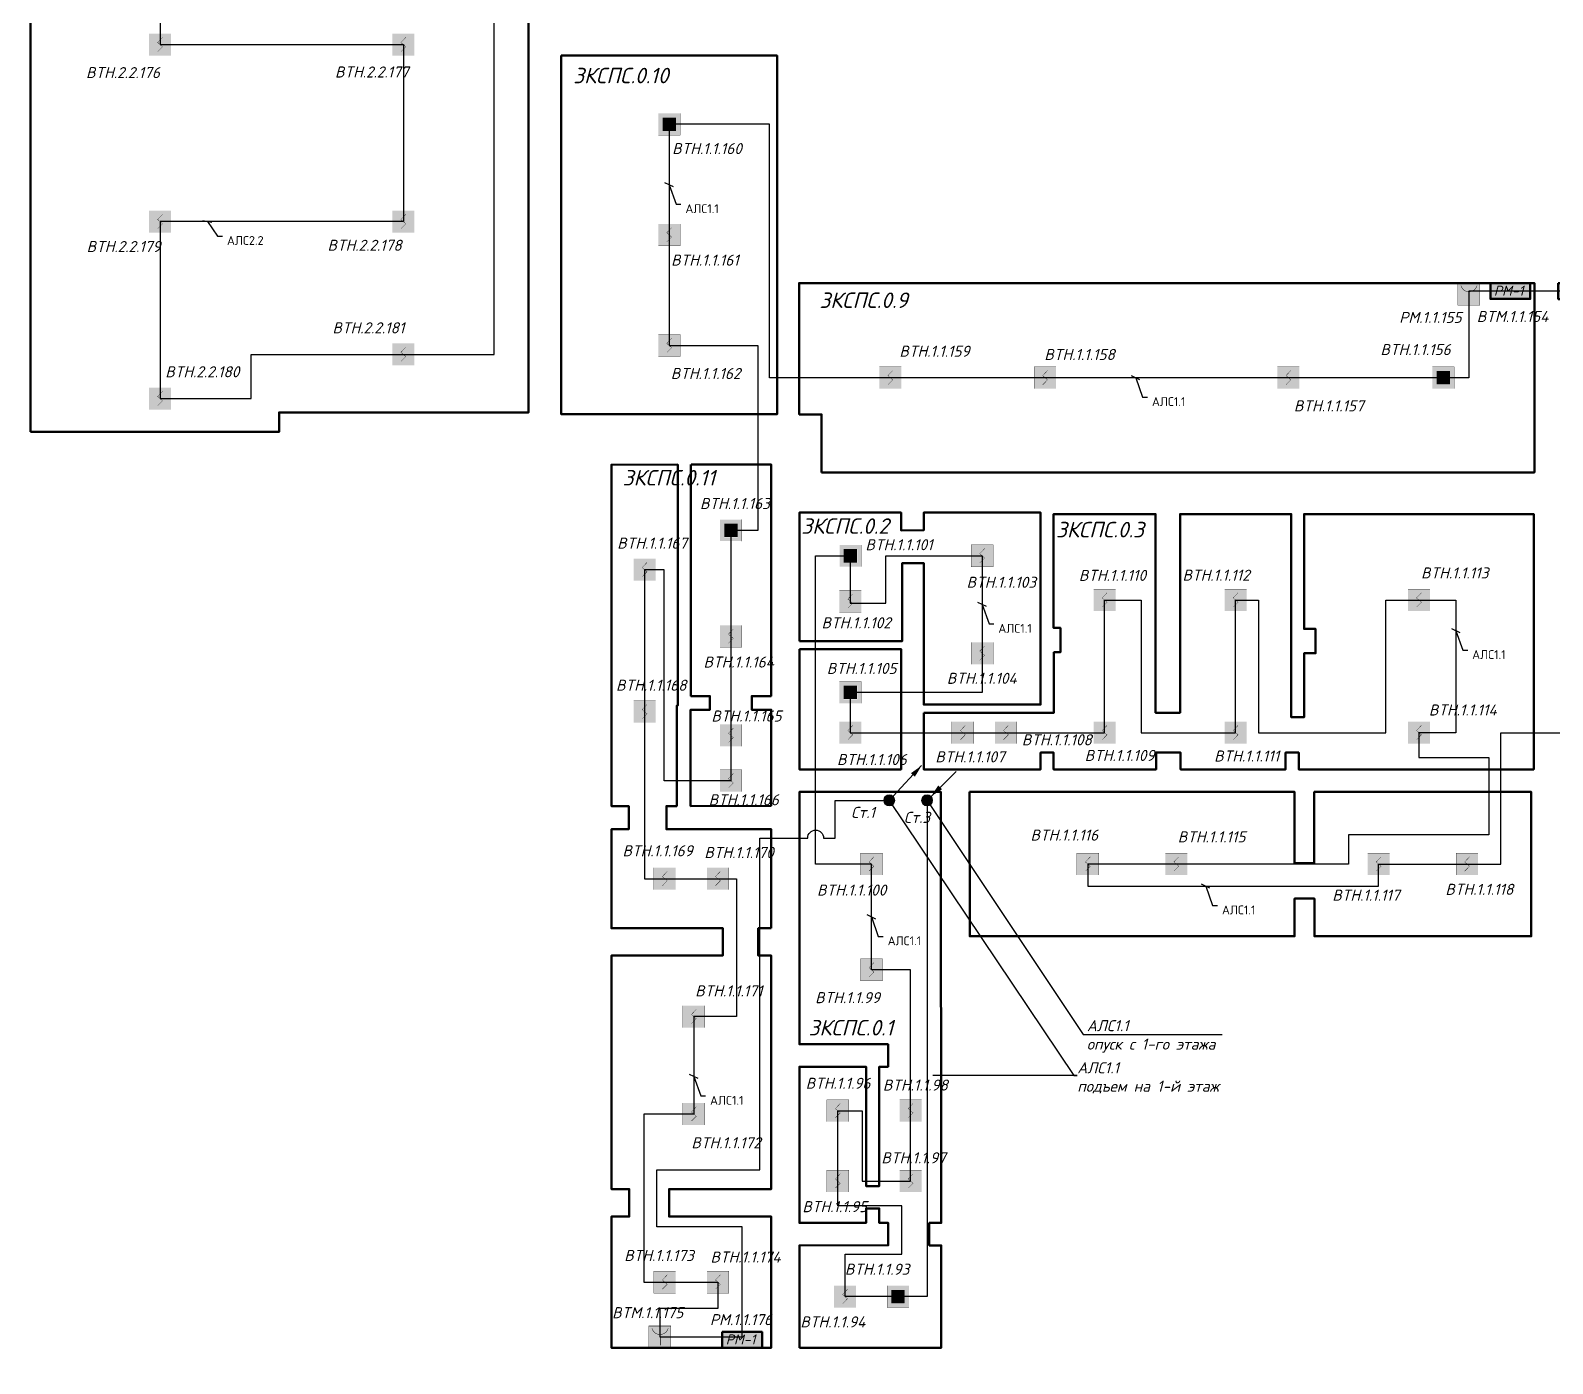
# Model space of a CAD drawing. Header units: millimetres. Extents: x -352922 to 707789, y -273589 to 355472.
# Drawn here: x -346852 to -312442, y 61737 to 91864 of the extents above; entities that cross this region are included whole.
import ezdxf
from ezdxf import colors
from ezdxf.entities.mleader import LeaderData, LeaderLine
from ezdxf.enums import TextEntityAlignment as Align
from ezdxf.math import Vec2, Vec3

# ---------------------------------------------------------------- set-up
doc = ezdxf.new("R2010")
doc.units = ezdxf.units.MM
doc.header["$LTSCALE"] = 0.5
doc.layers.get('0').update_dxf_attribs({"lineweight": 18})
for name, color, linetype, lineweight in [('! ЗКПС НОМЕР 1', 4, 'Continuous', 50), ('13_text', 250, 'Continuous', 15), ('13_АПС_кабели', 1, 'Continuous', 30), ('13_АПС_оборудование', 1, 'Continuous', 30), ('13_АПС_текст', 1, 'Continuous', 30), ('13_СС_СОТС_выноски', 7, 'Continuous', 25), ('BSN__основная - 06', 1, 'Continuous', 60), ('АР_Штриховка_Стималит', 5, 'Continuous', 0)]:
    doc.layers.add(name, color=color, linetype=linetype, lineweight=lineweight)
doc.layers.add('! ЗКПС НОМЕР 2', color=7, linetype='Continuous', lineweight=0, true_color=0xf3aae6, transparency=0.5)
doc.styles.add('BDG_T_R', font='GOST Common.ttf')
doc.styles.add('ISOCPEUR', font='isocpeui.ttf', dxfattribs={"height": 250})
doc.linetypes.add('Рабочее в трубе  _о_о_', pattern='A,5,2,[133,ltypeshp.shx,S=0.4,R=0,X=0,Y=0.75],3', length=10)

# ---------------------------------------------------------------- blocks, each defined once
blk = doc.blocks.new('101')
at = {"layer": '! ЗКПС НОМЕР 2', "true_color": 0xffffff, "transparency": 33554687}
h = blk.add_hatch(color=7, dxfattribs=at)
h.dxf.hatch_style = 1
h.paths.add_polyline_path([(-12942.01374964428, -22141.86793259812), (-12946.97321020857, -22141.86793259812), (-12946.97321020857, -22146.82758369923), (-12942.01374964428, -22146.82758369923)])
at = {"layer": 'BSN__основная - 06', "color": 1, "lineweight": 30, "ltscale": 100, "const_width": 0.03000000000000001, "elevation": 0.00250876631890656}
blk.add_lwpolyline([(-12946.97321020857, -22141.86793259812), (-12942.01374964428, -22141.86793259812), (-12942.01374964428, -22146.82758369923), (-12946.97321020857, -22146.82758369923)], close=True, dxfattribs=at)
at = {"layer": 'BSN__основная - 06', "color": 1, "lineweight": 30, "ltscale": 100, "const_width": 0.07, "elevation": 0.00250876631890656}
blk.add_lwpolyline([(-12943.94250254858, -22142.70405016032), (-12945.04445730428, -22143.86900960548), (-12943.94250254858, -22144.82650669186), (-12945.0284958628, -22145.92763233268)], dxfattribs=at)
blk = doc.blocks.new('ИПР1')
at = {"layer": 'АР_Штриховка_Стималит', "ltscale": 0.01, "true_color": 0xffffff}
h = blk.add_hatch(color=7, dxfattribs=at)
h.dxf.hatch_style = 1
h.paths.add_polyline_path([(-11645.54715931663, -30228.88040330663), (-11645.54715931663, -30233.84005440772), (-11640.58769875232, -30233.84005440772), (-11640.58769875232, -30228.88040330663)])
at = {"layer": 'BSN__основная - 06', "ltscale": 100, "const_width": 0.1}
blk.add_lwpolyline([(-11645.54715931663, -30228.88040330663), (-11640.58769875232, -30228.88040330663), (-11640.58769875232, -30233.84005440772), (-11645.54715931663, -30233.84005440772)], close=True, dxfattribs=at)
for points in [[(-11644.8620281129, -30229.41071400337), (-11644.814082984, -30229.56068031187), (-11644.78990816942, -30229.62230205839), (-11644.766935892, -30229.67670526716), (-11644.74706343253, -30229.71969718102), (-11644.7257567966, -30229.76248434692), (-11644.6896298333, -30229.82996761479), (-11644.6471706196, -30229.90487238247), (-11644.60051789685, -30229.97663429991), (-11644.55491353685, -30230.04053907929), (-11644.50511566782, -30230.10339623358), (-11644.42899447982, -30230.19126542925), (-11644.3839143012, -30230.23945590761), (-11644.32048754228, -30230.30021783669), (-11644.20778709569, -30230.39659879345), (-11644.1080122526, -30230.47028881416), (-11644.00736815177, -30230.53471740603), (-11643.91406270632, -30230.58814598474), (-11643.81341860548, -30230.63686027558), (-11643.70596003067, -30230.68295550393), (-11643.58721824855, -30230.72255103226), (-11643.45721964253, -30230.75764627219), (-11643.35133366991, -30230.77859864873), (-11643.22867366113, -30230.79588436242), (-11642.9833124413, -30230.80789363052), (-11642.74935937222, -30230.78639623499), (-11642.54967660675, -30230.74794412055), (-11642.29446304363, -30230.66178555635), (-11642.03924948053, -30230.53771724278), (-11641.80472893571, -30230.36195380054), (-11641.60124783119, -30230.17240497918), (-11641.45508706322, -30229.96733561711), (-11641.32910129221, -30229.76698691718), (-11641.23427333814, -30229.53550295922), (-11641.19354456221, -30229.41166690004)], [(-11642.97320039, -30230.81666008814), (-11642.97320039, -30233.28851311619)]]:
    blk.add_lwpolyline(points, dxfattribs=at)
blk = doc.blocks.new('*U37')
at = {"linetype": 'Continuous', "lineweight": 20, "true_color": 0xffffff, "transparency": 33554559}
h = blk.add_hatch(color=7, dxfattribs=at)
h.dxf.hatch_style = 1
h.paths.add_polyline_path([(-218.17669289062, 520.6297242049238), (-218.17669289062, -275.6544544163241), (1786.433933452447, -275.6544544163241), (1786.433933452447, 520.6297242049238)])
h.paths.add_polyline_path([(-1570.366124366617, -1070.031865632977), (1672.596375633383, -1070.031865632977), (1672.596375633383, -565.1318656329767), (-1570.366124366617, -565.1318656329767)], flags=9)
at = {"color": 1, "lineweight": 50, "transparency": 33554559}
blk.add_lwpolyline([(-218.17669289062, 520.6297242049238), (1786.433933452447, 520.6297242049238), (1786.433933452447, -275.6544544163241), (-218.17669289062, -275.6544544163241)], close=True, dxfattribs=at)
at = {"color": 1, "transparency": 33554559, "insert": (-42.20361465608585, 390.0268874110152), "char_height": 500, "attachment_point": 1, "style": 'ISOCPEUR'}
blk.add_mtext_dynamic_manual_height_columns('РМ-1', width=896.2439138138725, gutter_width=1500, heights=[0], dxfattribs=at)
at = {"transparency": 33554559, "style": 'ISOCPEUR'}
blk.add_attdef('НУМЕРАЦИЯ', (-505.4940315515223, 1445.483893776918), '', height=500, dxfattribs=at)
at = {"transparency": 33554559, "style": 'ISOCPEUR', "flags": 1}
blk.add_attdef('НОМ', (1222.063316117503, 569.9191997461585), '', height=250, dxfattribs=at)
at = {"color": 5, "transparency": 33554559, "style": 'ISOCPEUR'}
blk.add_attdef('ПОМ.', text='', height=200, dxfattribs=at).set_placement((-37.32930324019981, 472.9460033446521), align=Align.RIGHT)
at = {"color": 6, "lineweight": 20, "transparency": 33554559, "style": 'ISOCPEUR', "flags": 1}
for tag, p in [('ПОМЕЩЕНИЕ', (1644.705940218919, -43.09358822065406)), ('ИД', (2550.387777871743, -399.9893409157667))]:
    blk.add_attdef(tag, p, '', height=250, dxfattribs=at)
at = {"color": 6, "lineweight": 40, "transparency": 33554559, "style": 'ISOCPEUR'}
blk.add_attdef('СЛУЖЕБНЫЙОТКР', (-996.5339245406794, -746.8217772839562), '', height=220, dxfattribs=at)
at = {"color": 2, "linetype": 'Continuous', "lineweight": 30, "transparency": 33554559, "style": 'ISOCPEUR', "flags": 1}
blk.add_attdef('ID', (2009.733958638244, -410.7006026413219), '', height=250, dxfattribs=at)
blk = doc.blocks.new('748')
at = {"layer": 'АР_Штриховка_Стималит', "true_color": 0xffffff}
h = blk.add_hatch(color=7, dxfattribs=at)
h.dxf.hatch_style = 1
h.paths.add_polyline_path([(1611.519763114311, -5339.796988872809), (1606.648196330751, -5339.796988872809), (1606.648196330751, -5344.668983577181), (1611.519763114311, -5344.668983577181)])
h.paths.add_polyline_path([(1610.643547401585, -5340.730128484312), (1610.643547401585, -5343.792492031733), (1607.578767246679, -5343.792492031733), (1607.578767246679, -5340.730128484312)], flags=16)
h = blk.add_hatch(color=7, dxfattribs=at)
h.dxf.hatch_style = 1
h.paths.add_polyline_path([(1607.575398063597, -5340.721917110875), (1607.575398063597, -5343.74574406614), (1610.590727773255, -5343.74574406614), (1610.590727773255, -5340.721917110875)])
at = {"color": 1, "lineweight": 5, "ltscale": 100, "elevation": 0.002508766318906562}
for points, const_width in [([(1606.614619830498, -5344.702273676437), (1611.551506006357, -5344.702273676437), (1611.551506006357, -5339.765387500578), (1606.614619830498, -5339.765387500578)], 0.03), ([(1607.575398063597, -5343.74574406614), (1610.590727773255, -5343.74574406614), (1610.590727773255, -5340.721917110875), (1607.575398063597, -5340.721917110875)], 0.01)]:
    blk.add_lwpolyline(points, close=True, dxfattribs=dict(at, const_width=const_width))
at = {"color": 1, "lineweight": 5, "ltscale": 100, "const_width": 0.03, "elevation": 0.002508766318906562}
blk.add_lwpolyline([(1609.638248457497, -5341.138221411872), (1608.509330114597, -5341.741210246742), (1609.656795722258, -5342.726450930274), (1608.546240545118, -5343.324055934249)], dxfattribs=at)
blk = doc.blocks.new('*U58')
at = {"transparency": 33554687}
h = blk.add_hatch(color=0, dxfattribs=at)
h.dxf.hatch_style = 1
h.paths.add_polyline_path([(-251.0233747126728, 335.8758810759144), (-335.8761884550584, 251.023067333529), (-88.38904813749964, 88.38827456375432)])
h = blk.add_hatch(color=0, dxfattribs=at)
h.dxf.hatch_style = 1
h.paths.add_polyline_path([(125, 0, 1), (-125, 0, 1)])
at = {"color": 0, "lineweight": 15, "transparency": 33554687}
blk.add_lwpolyline([(-88.38834764831697, 88.38834764831701), (-654.073772597563, 654.0737725975633)], dxfattribs=at)
at = {"color": 0, "transparency": 33554687}
blk.add_circle((0, 0), 125, dxfattribs=at)
at = {"color": 0, "transparency": 33554687, "style": 'ISOCPEUR', "width": 0.7}
blk.add_attdef('NUM', (-602.5613893648951, -149.7089188541859), '', height=250, dxfattribs=at)
blk = doc.blocks.new('_None')
blk = doc.blocks.new('*U59')
at = {"transparency": 33554687}
h = blk.add_hatch(color=0, dxfattribs=at)
h.dxf.hatch_style = 1
h.paths.add_polyline_path([(-579.2504566038064, 533.1933074219543), (-491.488012409506, 615.0331106294536), (-733.1491557968458, 786.2054124038427)])
h = blk.add_hatch(color=0, dxfattribs=at)
h.dxf.hatch_style = 1
h.paths.add_polyline_path([(125, 0, 1), (-125, 0, 1)])
at = {"color": 0, "lineweight": 15, "transparency": 33554687}
blk.add_lwpolyline([(-85.2497950078125, 91.41921270239507), (-733.1482370671922, 786.2052292406015)], dxfattribs=at)
at = {"color": 0, "transparency": 33554687}
blk.add_circle((0, 0), 125, dxfattribs=at)
blk = doc.blocks.new('_Oblique')
at = {"color": 0, "linetype": 'ByBlock', "lineweight": -2, "transparency": 33554687}
blk.add_line((-0.5, -0.5), (0.5, 0.5), dxfattribs=at)

msp = doc.modelspace()

# ---------------------------------------------------------------- linework, layer by layer
at = {"layer": '! ЗКПС НОМЕР 1', "color": 40, "transparency": 33554559}
msp.add_lwpolyline([(-346852.3831016258, 82790.61043070578), (-346852.1922958228, 100304.5632517868), (-335592.1922958228, 100296.8016649183), (-335592.1922958228, 83231.0384410749), (-341231.8272231374, 83231.03844110412), (-341232.0180289405, 82790.610430735), (-346852.3831016258, 82790.61043070578)], dxfattribs=at)
at = {"layer": '! ЗКПС НОМЕР 1', "color": 163, "ltscale": 100, "transparency": 33554559}
msp.add_lwpolyline([(-334852.1922958228, 91295.68245835254), (-329971.8177467866, 91295.68245835254), (-329971.8177467866, 83192.410762534), (-334852.1922958228, 83192.410762534)], close=True, dxfattribs=at)
at = {"layer": '! ЗКПС НОМЕР 1', "color": 30, "ltscale": 100, "true_color": 0xf26722, "transparency": 33554559}
msp.add_lwpolyline([(-328965.8177467866, 81876.30261097802), (-328965.8177467866, 83185.50000000966), (-329470.7928612551, 83185.57844224207), (-329474.7853164947, 86154.1439821551), (-312853.2999848682, 86154.20289529301), (-312853.2999848682, 81876.30261097802), (-328965.8177467866, 81876.30261097802)], dxfattribs=at)
at = {"layer": '! ЗКПС НОМЕР 1', "color": 171, "transparency": 33554559}
msp.add_lwpolyline([(-330106.8272652461, 71575.54014126801), (-330399.571661134, 71575.78619107982), (-330399.571661134, 70957.6495240776), (-330106.8272652542, 70957.15667943098), (-330106.8272652542, 65678.77000535585), (-332413.4166659296, 65678.75653740203), (-332413.4136744897, 65059.47055371861), (-330106.827265263, 65059.4695715034), (-330106.827265263, 62094.5767284765), (-333716.7100287867, 62094.57672847671), (-333716.7742038839, 65059.46957150361), (-333313.4292950719, 65059.46957150361), (-333313.4040370876, 65678.75528937095), (-333716.7489460491, 65678.77000535585), (-333716.8026060356, 70957.62637199223), (-331201.9897697477, 70958.13872538584), (-331201.9897697476, 71576.52144219966), (-333719.1845977642, 71576.03221665605), (-333716.8272652656, 73812.64731452352), (-333328.3567291985, 73812.64651767796), (-333328.3567291985, 74335.01695837012), (-333716.8386293115, 74335.01775521568), (-333716.9230242617, 82049.68918920326), (-332219.2973774386, 82053.30989053939), (-332219.2969267221, 76607.29925738394), (-332241.4198091622, 76607.29925738394), (-332241.4198091622, 74335.02810888355), (-332476.4788132986, 74335.02810888358), (-332476.4788132986, 73812.64731452352), (-330106.8272652461, 73812.6473145233)], close=True, dxfattribs=at)
msp.add_lwpolyline([(-331911.8270371871, 82051.49871351584), (-330106.967208482, 82051.4896055329), (-330107.5422691754, 76821.93424943638), (-330544.6652888691, 76821.98231705393), (-330544.6995027201, 76510.84432793243), (-330106.8272652655, 76510.84432793243), (-330107.2862400168, 74342.32843911482), (-331930.2861321041, 74335.01771058467), (-331930.2861321041, 76510.8443279324), (-331490.6548827465, 76510.8443279324), (-331490.6548827466, 76821.95821656738), (-331921.7474954408, 76821.95248654223), (-331921.7439167157, 82051.49359716788)], dxfattribs=at)
at = {"layer": '! ЗКПС НОМЕР 1', "color": 242, "true_color": 0xcd2027, "transparency": 33554559}
msp.add_lwpolyline([(-329468.3164620079, 78062.44620839892), (-329467.2971292275, 80969.00253936823), (-327169.3373748484, 80968.59287300642), (-327169.2983123583, 80566.9997737285), (-326656.8075285268, 80567.31221412886), (-326656.8469491243, 80967.88419488487), (-324017.3703071901, 80967.57175448451), (-324017.3308865925, 76629.3924711512), (-326656.8271420088, 76629.3924711512), (-326656.8271420088, 79828.77997742096), (-327142.1179058811, 79828.77997742096), (-327142.1179058809, 78062.44620839892)], close=True, dxfattribs=at)
at = {"layer": '! ЗКПС НОМЕР 1', "color": 200, "transparency": 33554559}
for points in [[(-326656.5107855103, 76443.93561340029), (-326656.5107855103, 75165.67186335385), (-324017.3906754238, 75165.67186335385), (-324017.3906754238, 75543.93561340029), (-323720.650791071, 75543.93561340029), (-323720.6507910709, 75165.67186335385), (-321403.5760180471, 75165.67186335385), (-321403.5760180471, 75544.19252210314), (-320850.0592818927, 75544.19252210314), (-320850.0592818927, 75165.67186335385), (-318476.2306965579, 75165.67716085803), (-318476.2306965579, 75544.19781960735), (-318178.5659366388, 75544.19252210317), (-318178.5659366388, 75165.67186335385), (-312868.1745407748, 75165.67185239978), (-312868.1745407748, 80935.896087682), (-318057.6959084939, 80935.89609863608), (-318057.6959084937, 78340.4363788124), (-317800.3607652296, 78340.4363788124), (-317800.3607652296, 77790.4363788124), (-318057.6959084937, 77790.4363788124), (-318057.6959084937, 76342.58857293239), (-318350.3607652296, 76342.58857293239), (-318350.3607652296, 80935.89609863608), (-320864.1989658595, 80935.89609863608), (-320864.1989658609, 76443.94620839896), (-321417.7157020139, 76443.94620839896), (-321417.7157020139, 80935.89609863608), (-323720.650791071, 80935.89609863608), (-323720.650791071, 78362.81027931561), (-323567.3424817602, 78362.81027931561), (-323567.3424817602, 77812.81027931561), (-323716.5207334339, 77812.81027931561), (-323716.5207334339, 76443.93561340029), (-326656.8271420088, 76443.93561340029)], [(-325622.0095184791, 74654.00928605782), (-318274.0658342026, 74654.01006575205), (-318274.0658370139, 73046.31324698855), (-317829.4075634099, 73046.31324556904), (-317829.4075606001, 74654.01006433254), (-312923.1601997691, 74654.01171060326), (-312923.1884439936, 71394.01785691768), (-317825.5245567636, 71394.05935346044), (-317825.5165549591, 72245.91764111153), (-318274.0662528397, 72245.91764111181), (-318274.0653551994, 71394.06200064938), (-325616.3286616827, 71394.12524864444), (-325622.0095184791, 74654.00928605782)]]:
    msp.add_lwpolyline(points, dxfattribs=at)
msp.add_lwpolyline([(-329468.3164617334, 77882.44620839893), (-327169.3177467866, 77882.44620839893), (-327169.3177467866, 75165.6824583525), (-329468.3164617334, 75165.6824583525)], close=True, dxfattribs=at)
at = {"layer": '! ЗКПС НОМЕР 1', "color": 84, "transparency": 33554559}
msp.add_lwpolyline([(-329468.3164900991, 62094.00000669515), (-326262.1757451122, 62094.00000000969), (-326262.2636443482, 64405.48781310367), (-326534.0233077792, 64405.98049580508), (-326534.0233077792, 64913.87111299571), (-326262.17574525, 64913.87111299571), (-326270.7730186914, 74654.00930663012), (-329468.3164631077, 74654.00930690224), (-329468.3164757247, 68954.55239604865), (-327463.7897924978, 68954.55239184872), (-327463.7897924978, 68444.56756727233), (-327662.5974142718, 68444.56856390912), (-327662.5974142718, 65747.83524951541), (-327962.608501527, 65747.83551734795), (-327962.6088500957, 68444.61731081929), (-329468.3164804149, 68444.61716291336), (-329468.3164803218, 64914.36304082232), (-327962.6337659177, 64914.36338968827), (-327962.6328808023, 65241.19066164125), (-327662.6319109033, 65241.18860437864), (-327662.6345141713, 64914.36293112365), (-327458.7897924092, 64914.36321288854), (-327458.7897924978, 64408.81034272164), (-329468.3164851307, 64405.98050001549), (-329468.3164900991, 62094.00000669515)], dxfattribs=at)
at = {"layer": '13_АПС_кабели', "linetype": 'Рабочее в трубе  _о_о_', "ltscale": 2, "transparency": 33554687}
for points in [[(-343922.1922957118, 95543.18245835276), (-343922.1922957118, 91543.18245835276), (-338422.1922957116, 91543.18245835276), (-338422.1922957118, 87543.18245835276), (-343922.1922957118, 87543.18245835276), (-343922.1922957118, 83543.18245835276), (-341859.0742548644, 83543.18245835276), (-341859.0742548644, 84543.18245835276), (-336367.6829981692, 84543.18245835276), (-336367.6829981692, 98765.38803140774)], [(-326581.957172405, 74464.61018263735), (-326581.957172405, 63249.74390655664), (-327237.2303020497, 63249.74390655663), (-328437.2303020497, 63249.74390655663), (-328437.2303020497, 64207.89771273895), (-327154.2329793274, 64207.89771273895), (-327154.2329793274, 65302.17601904483), (-328600.6005773097, 65302.17601904483), (-328600.60057731, 65860.1827006815), (-328600.60057731, 67449.98626162391), (-328050.1776263877, 67449.98626162391), (-328050.1776263877, 65860.18270068151), (-326954.3443711179, 65860.1827006815), (-326954.3443711179, 67449.98626162391), (-326954.3443711179, 70634.47367570456), (-327839.4363975073, 70634.47367570456), (-327839.4363975071, 73024.0346577873), (-329101.5019259127, 73024.0346577873), (-329101.5019259127, 79990.8569284377), (-328318.3172520378, 79990.85692843772), (-328318.3172520378, 78917.75122920424), (-327517.4368237029, 78917.75122920424), (-327517.4368237029, 79990.85692843795), (-325337.1086281572, 79990.85692843795), (-325337.1086281572, 77789.1223920621), (-325337.1086281572, 76904.70354608516), (-328318.8171042599, 76904.70354608516), (-328318.8171042599, 76360.73692301475), (-328318.8171042602, 75994.06936525088), (-325773.334645467, 75994.06936525088), (-324800.7878907194, 75994.06936525088), (-322569.1832465428, 75994.06936525088), (-322569.1832465425, 78990.85692843795), (-321741.9883153611, 78990.85692843795), (-321741.9883153611, 75994.06936525088), (-319607.2798655449, 75994.06936525088), (-319607.2798655445, 78990.85692843795), (-319091.2883322602, 78990.85692843795), (-319091.2883322602, 75994.06936525088), (-316209.4592686775, 75994.06936525088), (-316209.4592686776, 78990.85692843795), (-315462.9352246344, 78990.85692843795), (-314625.4368329113, 78990.85692843795), (-314625.4368329113, 75994.06936525088), (-315462.9352246346, 75994.06936525088), (-315462.9352246346, 75431.15413327143), (-313885.3676613672, 75431.15413327143), (-313885.3676613672, 73685.0645600066), (-317058.6911556371, 73685.0645600066), (-317058.6911556371, 73024.03465778755), (-318580.9275115612, 73024.03465778755), (-318580.9275115612, 73024.03465778755), (-320948.0374368394, 73024.03465778753), (-322948.0374368394, 73024.03465778753), (-322948.0374368394, 72527.21947552683), (-316374.3423515973, 72527.21947552683), (-316374.3423515973, 73024.03465778753), (-314374.3423515973, 73024.03465778752), (-313611.4942641873, 73024.03465778752), (-313611.4942641872, 75993.22263010731), (-311109.3991795576, 75993.22263010731)]]:
    msp.add_lwpolyline(points, dxfattribs=at)
msp.add_lwpolyline([(-310858.3126300396, 85973.47314003228), (-314335.089816935, 85973.47314003228), (-314335.0898169348, 84015.22329656639), (-314914.0426506813, 84015.22329656617), (-318414.0426506817, 84015.2232965664), (-323914.0426506815, 84015.2232965664), (-327414.0426506817, 84015.2232965664), (-330147.4291058262, 84015.2232965664), (-330147.4291058262, 89744.04661044315), (-332412.0050213044, 89744.04661044315), (-332412.0050213047, 87244.04661044339), (-332412.0050213045, 84744.04661044339), (-330408.6366931056, 84744.04661044339), (-330408.6366931056, 80567.00977662207), (-331017.6771927334, 80567.00977662206), (-331017.6771927334, 78173.74315624312), (-331017.6771927334, 74907.4670078652), (-332525.0561650367, 74907.4670078652), (-332525.0561650367, 79678.12260583765), (-332968.1405941587, 79678.12260583765), (-332968.1405941587, 78382.76368781063), (-332968.1405941588, 76467.00620378926), (-332968.1405941588, 72694.09372789552), (-332511.7686470237, 72694.09372789552), (-331311.7686470237, 72694.09372789552), (-330890.4707507007, 72694.09372789552), (-330890.4707507007, 69577.3343686266), (-331854.6921484249, 69577.33436862659), (-331854.6921484247, 67375.59983225074), (-332989.2928917417, 67375.59983225074), (-332989.2928917417, 63577.02283354662), (-332511.7686470237, 63577.02283354662), (-331311.7686470237, 63577.02283354662), (-331311.7686470237, 62978.36089564697), (-332622.2789704702, 62978.36089564696), (-332622.2789704702, 62338.33214658219), (-330762.105197303, 62338.33214658218), (-330762.105197303, 64829.37813017122), (-332690.9847471192, 64829.37813017122), (-332690.9847471192, 66114.70167498267), (-330361.6570246951, 66114.70167498267), (-330361.6570246951, 73612.41426583636), (-329281.5138712474, 73612.41426583636, -0.9999999999999999), (-328921.489980578, 73612.41426583636), (-328657.7863918133, 73612.41426583636), (-328657.7863918133, 74464.61018263735), (-327437.9368133498, 74464.61018263735)], format="xyb", dxfattribs=at)

# ---------------------------------------------------------------- block references
at = {"lineweight": 20, "transparency": 33554687}
ref = msp.add_blockref('*U59', (-327437.9368133498, 74464.61018263735), dxfattribs=dict(at, xscale=-1))
ref.add_attrib('NUM', 'Ст.1', (-328299.8656280111, 74068.14952673111), dxfattribs={"color": 0, "height": 250, "style": 'ISOCPEUR'})
ref = msp.add_blockref('*U58', (-326581.957172405, 74464.61018263735), dxfattribs=dict(at, xscale=-1))
ref.add_attrib('NUM', 'Ст.3', (-327105.2359132464, 73955.39978096704), dxfattribs={"color": 0, "height": 250, "style": 'ISOCPEUR'})
at = {"layer": '13_АПС_оборудование', "transparency": 33554559}
for name, p, xscale, yscale, zscale in [('101', (950527.155696931, 2305977.95827322, -1.33445572746112), 100, 100, 100), ('101', (956027.155696931, 2305977.95827322, -1.33445572746112), 100, 100, 100), ('101', (950527.155696931, 2301977.95827322, -1.33445572746112), 100, 100, 100), ('101', (956027.155696931, 2301977.95827322, -1.33445572746112), 100, 100, 100), ('101', (962037.3429713381, 2301678.82242531, -0.250876631890656), 100, 100, 100), ('*U37', (-313749.8953918308, 85919.91759217929), 0.45, 0.45, 0.45), ('*U37', (-312216.5721915624, 85918.35370432986), 0.45, 0.45, 0.45), ('101', (962037.3429713381, 2299178.82242531, -0.250876631890656), 100, 100, 100), ('101', (956027.155696931, 2298977.95827322, -1.33445572746112), 100, 100, 100), ('101', (967035.3053419611, 2298449.999111434, -0.250876631890656), 100, 100, 100), ('101', (970535.3053419611, 2298449.999111434, -0.250876631890656), 100, 100, 100), ('101', (976035.3053419611, 2298449.999111434, -0.250876631890656), 100, 100, 100), ('101', (950527.155696931, 2297977.95827322, -1.33445572746112), 100, 100, 100), ('101', (969112.2393644856, 2294425.632743305, -0.250876631890656), 100, 100, 100), ('101', (961481.2073984838, 2294112.898420705, -0.250876631890656), 100, 100, 100), ('101', (966131.0307406046, 2293400.40189839, -0.250876631890656), 100, 100, 100), ('101', (971880.1647461003, 2293425.632743305, -0.250876631890656), 100, 100, 100), ('101', (974842.0681270983, 2293425.632743305, -0.250876631890656), 100, 100, 100), ('101', (978986.4127680084, 2293425.632743305, -0.250876631890656), 100, 100, 100), ('101', (963431.6707999094, 2292608.51897111, -0.250876631890656), 100, 100, 100), ('101', (969112.2393644856, 2292223.898206929, -0.250876631890656), 100, 100, 100), ('101', (961481.2073984838, 2290901.782018656, -0.250876631890656), 100, 100, 100), ('101', (963431.6707999094, 2290367.473667647, -0.250876631890656), 100, 100, 100), ('101', (966130.5308883826, 2290428.845180118, -0.250876631890656), 100, 100, 100), ('101', (968676.0133471758, 2290428.845180118, -0.250876631890656), 100, 100, 100), ('101', (969648.5601019234, 2290428.845180118, -0.250876631890656), 100, 100, 100), ('101', (971880.1647461, 2290428.845180118, -0.250876631890656), 100, 100, 100), ('101', (974842.0681270979, 2290428.845180118, -0.250876631890656), 100, 100, 100), ('101', (978986.4127680082, 2290428.845180118, -0.250876631890656), 100, 100, 100), ('101', (963431.6707999094, 2289342.242822732, -0.250876631890656), 100, 100, 100), ('101', (966609.9115951355, 2287458.810472655, -0.250876631890656), 100, 100, 100), ('101', (971501.3105558034, 2287458.810472655, -0.250876631890656), 100, 100, 100), ('101', (973501.3105558034, 2287458.810472655, -0.250876631890656), 100, 100, 100), ('101', (978075.0056410453, 2287458.810472655, -0.250876631890656), 100, 100, 100), ('101', (980075.0056410453, 2287458.810472655, -0.250876631890656), 100, 100, 100), ('101', (961937.5793456191, 2287128.869542763, -0.250876631890656), 100, 100, 100), ('101', (963137.5793456191, 2287128.869542763, -0.250876631890656), 100, 100, 100), ('101', (966609.9115951355, 2285069.249490572, -0.250876631890656), 100, 100, 100), ('101', (962594.6558442179, 2284012.110183494, -0.250876631890656), 100, 100, 100), ('101', (962594.6558442179, 2281810.375647118, -0.250876631890656), 100, 100, 100), ('101', (965848.7474153328, 2281884.762076491, -0.250876631890656), 100, 100, 100), ('101', (967495.0036215249, 2281884.762076491, -0.250876631890656), 100, 100, 100), ('101', (965848.7474153328, 2280294.958515549, -0.250876631890656), 100, 100, 100), ('101', (967495.0036215249, 2280294.958515549, -0.250876631890656), 100, 100, 100), ('101', (961937.5793456191, 2278011.798648414, -0.250876631890656), 100, 100, 100), ('101', (963137.5793456191, 2278011.798648414, -0.250876631890656), 100, 100, 100), ('101', (966012.1176905931, 2277684.519721424, -0.250876631890656), 100, 100, 100), ('*U37', (-331114.9630764294, 62218.62123296389), 0.45, 0.45, 0.45)]:
    msp.add_blockref(name, p, dxfattribs=dict(at, xscale=xscale, yscale=yscale, zscale=zscale))
at = {"layer": '13_АПС_оборудование', "transparency": 33554687, "xscale": 100, "yscale": 100, "zscale": 100}
for p in [(-493320.3113131471, 623967.4296692939), (-475822.3489425241, 618238.6063554169), (-491925.9834845758, 614790.3928354726), (-489226.6235438805, 614214.2399872885), (-489227.1233961026, 611128.0866049359), (-488145.536593892, 597473.1269654072)]:
    msp.add_blockref('748', p, dxfattribs=at)
at = {"layer": '13_АПС_оборудование', "color": 5, "transparency": 33554559, "xscale": 100, "yscale": 100, "zscale": 100}
for p in [(849971.6530865128, 3109040.677410884), (831684.4639329775, 3085474.355032299)]:
    msp.add_blockref('ИПР1', p, dxfattribs=at)

# ---------------------------------------------------------------- texts
at = {"layer": '13_АПС_текст', "transparency": 33554559, "style": 'ISOCPEUR'}
for s, p in [('BTH.2.2.176', (-345595.5042778871, 90786.59669211938, -5.00000019165725e-09)), ('BTH.2.2.177', (-339966.7072689205, 90800.76810091839, -5.00000019165725e-09)), ('BTH.1.1.160', (-332345.3403639563, 89069.23405867431, -5.00000019165725e-09)), ('BTH.2.2.179', (-345581.3808429681, 86855.87991553906, -5.00000019165725e-09)), ('BTH.2.2.178', (-340136.899900005, 86884.22273313708, -5.00000019165725e-09)), ('BTH.1.1.161', (-332368.0991979183, 86548.81712835294, -5.00000019165725e-09)), ('РМ.1.1.155', (-315909.7876731197, 85254.41129330045, -5.00000019165725e-09)), ('BTM.1.1.154', (-314155.5376405988, 85273.75100650534, -5.00000019165725e-09)), ('BTH.2.2.181', (-340024.3475253501, 85018.48823744955, -5.00000019165725e-09)), ('BTH.1.1.159', (-327208.0592162258, 84489.73229024687, -5.00000019165725e-09)), ('BTH.1.1.158', (-323930.78394976, 84416.39539593004, -5.00000019165725e-09)), ('BTH.1.1.156', (-316332.9349300165, 84526.56352632178, -5.00000019165725e-09)), ('BTH.2.2.180', (-343803.2222837841, 84025.44075401512, -5.00000019165725e-09)), ('BTH.1.1.162', (-332375.7278218612, 83986.57026995474, -5.00000019165725e-09)), ('BTH.1.1.157', (-318289.5149981522, 83255.3731453867, -5.00000019165725e-09)), ('BTH.1.1.163', (-331715.8296191527, 81048.2088802174, -5.00000019165725e-09)), ('BTH.1.1.167', (-333587.0021289706, 80152.6807308771, -5.00000019165725e-09)), ('BTH.1.1.101', (-327975.637891371, 80116.73069947644, -5.00000019165725e-09)), ('BTH.1.1.103', (-325689.2167040685, 79268.01557367167, -5.00000019165725e-09)), ('BTH.1.1.110', (-323151.0382228552, 79424.35726933961, -5.00000019165725e-09)), ('BTH.1.1.112', (-320807.5008103263, 79428.65216734272, -5.00000019165725e-09)), ('BTH.1.1.113', (-315414.1748406573, 79478.79895192466, -5.00000019165725e-09)), ('BTH.1.1.102', (-328967.1747990719, 78352.91571255086, -5.00000019165725e-09)), ('BTH.1.1.164', (-331636.1101813519, 77465.39248885761, -5.00000019165725e-09)), ('BTH.1.1.105', (-328849.0264063536, 77321.53972492216, -5.00000019165725e-09)), ('BTH.1.1.168', (-333614.0675466403, 76941.35644545231, -5.00000019165725e-09)), ('BTH.1.1.104', (-326136.3233027745, 77098.01397111418, -5.00000019165725e-09)), ('BTH.1.1.165', (-331457.4091890918, 76246.10740271711, -5.00000019165725e-09)), ('BTH.1.1.114', (-315238.5799242577, 76382.2067352595, -5.00000019165725e-09)), ('BTH.1.1.108', (-324439.7294064166, 75708.39514075022, -5.00000019165725e-09)), ('BTH.1.1.106', (-328618.0175721522, 75262.01038534322, -5.00000019165725e-09)), ('BTH.1.1.107', (-326395.5218397735, 75323.69861167634, -5.00000019165725e-09)), ('BTH.1.1.109', (-323018.0486312669, 75355.10225081968, -5.00000019165725e-09)), ('BTH.1.1.111', (-320092.5698034184, 75341.65218213026, -5.00000019165725e-09)), ('BTH.1.1.166', (-331519.2131116285, 74352.72998429474, -5.00000019165725e-09)), ('BTH.1.1.116', (-324243.8875109041, 73555.05036742729, -5.00000019165725e-09)), ('BTH.1.1.115', (-320914.4539909714, 73515.11179876828, -5.00000019165725e-09)), ('BTH.1.1.169', (-333467.3197540024, 73200.2331940179, -5.00000019165725e-09)), ('BTH.1.1.170', (-331617.4737261904, 73160.3840268905, -5.00000019165725e-09)), ('BTH.1.1.100', (-329069.8055162753, 72311.87165614346, -5.00000019165725e-09)), ('BTH.1.1.117', (-317421.3731470967, 72196.1141146872, -5.00000019165725e-09)), ('BTH.1.1.118', (-314864.7799514714, 72329.15217742673, -5.00000019165725e-09)), ('BTH.1.1.171', (-331824.2246795937, 70033.57545791089, -5.00000019165725e-09)), ('BTH.1.1.99', (-329112.7824268492, 69881.09780574811, -5.00000019165725e-09)), ('BTH.1.1.96', (-329325.7169484531, 67945.77153560927, -5.00000019165725e-09)), ('BTH.1.1.98', (-327581.7506313056, 67905.4681191697, -5.00000019165725e-09)), ('BTH.1.1.172', (-331910.0387590874, 66601.8583742344, -5.00000019165725e-09)), ('BTH.1.1.97', (-327614.5581605865, 66261.628575549, -5.00000019165725e-09)), ('BTH.1.1.95', (-329401.155210119, 65157.81540739618, -5.00000019165725e-09)), ('BTH.1.1.173', (-333428.4683981754, 64054.28591314389, -5.00000019165725e-09)), ('BTH.1.1.174', (-331478.3100942418, 64019.11765845644, -5.00000019165725e-09)), ('BTH.1.1.93', (-328440.3455866186, 63743.49360263522, -5.00000019165725e-09)), ('BTM.1.1.175', (-333702.0317420408, 62761.70682317938, -5.00000019165725e-09)), ('РМ.1.1.176', (-331491.9888966244, 62604.09790840035, -5.00000019165725e-09)), ('BTH.1.1.94', (-329446.4315060943, 62552.83792056853, -5.00000019165725e-09))]:
    msp.add_text(s, height=250, dxfattribs=at).set_placement(p)
at = {"layer": '13_АПС_текст', "color": 5, "transparency": 33554687, "style": 'ISOCPEUR'}
for s, p in [('ЗКСПС.0.10', (-334582.5998755749, 90670.36995847756)), ('ЗКСПС.0.9', (-329015.5039770748, 85592.39773080824)), ('ЗКСПС.0.11', (-333464.0954290298, 81580.63041002885)), ('ЗКСПС.0.2', (-329425.6025618087, 80488.40065941913)), ('ЗКСПС.0.3', (-323665.998264173, 80408.20361832972)), ('ЗКСПС.0.1', (-329262.7426085379, 69151.66209866758))]:
    msp.add_text(s, height=350, dxfattribs=at).set_placement(p)

# ---------------------------------------------------------------- leaders
at = {"layer": '13_text', "color": 0, "lineweight": 15, "transparency": 33554687}
ml = msp.add_multileader_mtext('Standard', dxfattribs=at)
ml.set_content('{\\fISOCPEUR|b0|i0|c204|p34;АЛС\\fISOCPEUR|b0|i0|c0|p34;1.\\fISOCPEUR|b0|i0|c204|p34;1}', color=7, style='BDG_T_R')
ml.set_leader_properties(color=7, linetype='Continuous', lineweight=25)
ml.set_arrow_properties(name='OBLIQUE')
ml.build(insert=Vec2(0, 0))
ml.multileader.update_dxf_attribs({"has_text_frame": 1, "text_left_attachment_type": 0, "text_right_attachment_type": 0, "dogleg_length": 2, "arrow_head_size": 150})
ctx = ml.context
ctx.base_point, ctx.char_height, ctx.arrow_head_size, ctx.landing_gap_size, ctx.plane_origin = Vec3(-332146.0339827668, 87937.6829808166), 200, 150, 100, Vec3(-323811.7949645339, 84908.25846484654)
ctx.left_attachment, ctx.right_attachment = 0, 0
notes = []
notes.append((ctx, [(1, (1, 1, 0), (-332257.1924832142, 87937.6829808166), (1, 0), 111.1585004474036, [(0, [(-332412.0050213045, 88376.02656207747)], 0, [])])]))
ctx.mtext.insert, ctx.mtext.width, ctx.mtext.flow_direction = Vec3(-332046.0339827668, 87937.6829808166), 662.0724810082465, 5
ml = msp.add_multileader_mtext('Standard', dxfattribs=at)
ml.set_content('{\\fISOCPEUR|b0|i0|c204|p34;АЛС2\\fISOCPEUR|b0|i0|c0|p34;.\\fISOCPEUR|b0|i0|c204|p34;2}', color=7, style='BDG_T_R')
ml.set_leader_properties(color=7, linetype='Continuous', lineweight=25)
ml.set_arrow_properties(name='OBLIQUE')
ml.build(insert=Vec2(0, 0))
ml.multileader.update_dxf_attribs({"has_text_frame": 1, "text_left_attachment_type": 0, "text_right_attachment_type": 0, "dogleg_length": 2, "arrow_head_size": 150})
ctx = ml.context
ctx.base_point, ctx.char_height, ctx.arrow_head_size, ctx.landing_gap_size, ctx.plane_origin = Vec3(-342509.3853420072, 87217.63473203196), 200, 150, 100, Vec3(-334175.1463237742, 84188.21021606191)
ctx.left_attachment, ctx.right_attachment = 0, 0
notes.append((ctx, [(1, (1, 1, 0), (-342620.5438424546, 87217.63473203196), (1, 0), 111.1585004474036, [(0, [(-342852.8434504848, 87543.18245835276)], 0, [])])]))
ctx.mtext.insert, ctx.mtext.width, ctx.mtext.flow_direction = Vec3(-342409.3853420072, 87217.63473203196), 662.0724810082465, 5
ml = msp.add_multileader_mtext('Standard', dxfattribs=at)
ml.set_content('{\\fISOCPEUR|b0|i0|c204|p34;АЛС\\fISOCPEUR|b0|i0|c0|p34;1.\\fISOCPEUR|b0|i0|c204|p34;1}', color=7, style='BDG_T_R')
ml.set_leader_properties(color=7, linetype='Continuous', lineweight=25)
ml.set_arrow_properties(name='OBLIQUE')
ml.build(insert=Vec2(0, 0))
ml.multileader.update_dxf_attribs({"has_text_frame": 1, "text_left_attachment_type": 0, "text_right_attachment_type": 0, "dogleg_length": 2, "arrow_head_size": 150})
ctx = ml.context
ctx.base_point, ctx.char_height, ctx.arrow_head_size, ctx.landing_gap_size, ctx.plane_origin = Vec3(-321599.0797960174, 83576.87971530552), 200, 150, 100, Vec3(-313264.8407777846, 80547.45519933547)
ctx.left_attachment, ctx.right_attachment = 0, 0
notes.append((ctx, [(1, (1, 1, 0), (-321710.2382964648, 83576.87971530552), (1, 0), 111.1585004474036, [(0, [(-321865.0508345552, 84015.2232965664)], 0, [])])]))
ctx.mtext.insert, ctx.mtext.width, ctx.mtext.flow_direction = Vec3(-321499.0797960174, 83576.87971530552), 662.0724810082465, 5
ml = msp.add_multileader_mtext('Standard', dxfattribs=at)
ml.set_content('{\\fISOCPEUR|b0|i0|c204|p34;АЛС\\fISOCPEUR|b0|i0|c0|p34;1.\\fISOCPEUR|b0|i0|c204|p34;1}', color=7, style='BDG_T_R')
ml.set_leader_properties(color=7, linetype='Continuous', lineweight=25)
ml.set_arrow_properties(name='OBLIQUE')
ml.build(insert=Vec2(0, 0))
ml.multileader.update_dxf_attribs({"has_text_frame": 1, "text_left_attachment_type": 0, "text_right_attachment_type": 0, "dogleg_length": 2, "arrow_head_size": 150})
ctx = ml.context
ctx.base_point, ctx.char_height, ctx.arrow_head_size, ctx.landing_gap_size, ctx.plane_origin = Vec3(-325071.1375896194, 78451.64607898914), 200, 150, 100, Vec3(-316736.8985713866, 75422.22156301909)
ctx.left_attachment, ctx.right_attachment = 0, 0
notes.append((ctx, [(1, (1, 1, 0), (-325182.2960900668, 78451.64607898914), (1, 0), 111.1585004474036, [(0, [(-325337.1086281572, 78889.98966025002)], 0, [])])]))
ctx.mtext.insert, ctx.mtext.width, ctx.mtext.flow_direction = Vec3(-324971.1375896194, 78451.64607898914), 662.0724810082465, 5
ml = msp.add_multileader_mtext('Standard', dxfattribs=at)
ml.set_content('{\\fISOCPEUR|b0|i0|c204|p34;АЛС\\fISOCPEUR|b0|i0|c0|p34;1.\\fISOCPEUR|b0|i0|c204|p34;1}', color=7, style='BDG_T_R')
ml.set_leader_properties(color=7, linetype='Continuous', lineweight=25)
ml.set_arrow_properties(name='OBLIQUE')
ml.build(insert=Vec2(0, 0))
ml.multileader.update_dxf_attribs({"has_text_frame": 1, "text_left_attachment_type": 0, "text_right_attachment_type": 0, "dogleg_length": 2, "arrow_head_size": 150})
ctx = ml.context
ctx.base_point, ctx.char_height, ctx.arrow_head_size, ctx.landing_gap_size, ctx.plane_origin = Vec3(-314359.4657943735, 77859.51064264751), 200, 150, 100, Vec3(-306025.2267761407, 74830.08612667746)
ctx.left_attachment, ctx.right_attachment = 0, 0
notes.append((ctx, [(1, (1, 1, 0), (-314470.6242948209, 77859.51064264751), (1, 0), 111.1585004474036, [(0, [(-314625.4368329113, 78297.85422390839)], 0, [])])]))
ctx.mtext.insert, ctx.mtext.width, ctx.mtext.flow_direction = Vec3(-314259.4657943735, 77859.51064264751), 662.0724810082465, 5
ml = msp.add_multileader_mtext('Standard', dxfattribs=at)
ml.set_content('{\\fISOCPEUR|b0|i0|c204|p34;АЛС\\fISOCPEUR|b0|i0|c0|p34;1.\\fISOCPEUR|b0|i0|c204|p34;1}', color=7, style='BDG_T_R')
ml.set_leader_properties(color=7, linetype='Continuous', lineweight=25)
ml.set_arrow_properties(name='OBLIQUE')
ml.build(insert=Vec2(0, 0))
ml.multileader.update_dxf_attribs({"has_text_frame": 1, "text_left_attachment_type": 0, "text_right_attachment_type": 0, "dogleg_length": 2, "arrow_head_size": 150})
ctx = ml.context
ctx.base_point, ctx.char_height, ctx.arrow_head_size, ctx.landing_gap_size, ctx.plane_origin = Vec3(-320016.2901777516, 72088.87589426595), 200, 150, 100, Vec3(-311682.0511595188, 69059.4513782959)
ctx.left_attachment, ctx.right_attachment = 0, 0
notes.append((ctx, [(1, (1, 1, 0), (-320127.448678199, 72088.87589426595), (1, 0), 111.1585004474036, [(0, [(-320282.2612162894, 72527.21947552683)], 0, [])])]))
ctx.mtext.insert, ctx.mtext.width, ctx.mtext.flow_direction = Vec3(-319916.2901777516, 72088.87589426595), 662.0724810082465, 5
ml = msp.add_multileader_mtext('Standard', dxfattribs=at)
ml.set_content('{\\fISOCPEUR|b0|i0|c204|p34;АЛС\\fISOCPEUR|b0|i0|c0|p34;1.\\fISOCPEUR|b0|i0|c204|p34;1}', color=7, style='BDG_T_R')
ml.set_leader_properties(color=7, linetype='Continuous', lineweight=25)
ml.set_arrow_properties(name='OBLIQUE')
ml.build(insert=Vec2(0, 0))
ml.multileader.update_dxf_attribs({"has_text_frame": 1, "text_left_attachment_type": 0, "text_right_attachment_type": 0, "dogleg_length": 2, "arrow_head_size": 150})
ctx = ml.context
ctx.base_point, ctx.char_height, ctx.arrow_head_size, ctx.landing_gap_size, ctx.plane_origin = Vec3(-327573.4653589694, 71390.91058548505), 200, 150, 100, Vec3(-319239.2263407366, 68361.486069515)
ctx.left_attachment, ctx.right_attachment = 0, 0
notes.append((ctx, [(1, (1, 1, 0), (-327684.6238594168, 71390.91058548505), (1, 0), 111.1585004474036, [(0, [(-327839.4363975072, 71829.25416674593)], 0, [])])]))
ctx.mtext.insert, ctx.mtext.width, ctx.mtext.flow_direction = Vec3(-327473.4653589694, 71390.91058548505), 662.0724810082465, 5
ml = msp.add_multileader_mtext('Standard', dxfattribs=at)
ml.set_content('{\\fISOCPEUR|b0|i0|c204|p34;АЛС\\fISOCPEUR|b0|i0|c0|p34;1.\\fISOCPEUR|b0|i0|c204|p34;1}', color=7, style='BDG_T_R')
ml.set_leader_properties(color=7, linetype='Continuous', lineweight=25)
ml.set_arrow_properties(name='OBLIQUE')
ml.build(insert=Vec2(0, 0))
ml.multileader.update_dxf_attribs({"has_text_frame": 1, "text_left_attachment_type": 0, "text_right_attachment_type": 0, "dogleg_length": 2, "arrow_head_size": 150})
ctx = ml.context
ctx.base_point, ctx.char_height, ctx.arrow_head_size, ctx.landing_gap_size, ctx.plane_origin = Vec3(-331588.721109887, 67785.35634440463), 200, 150, 100, Vec3(-323254.4820916542, 64755.93182843458)
ctx.left_attachment, ctx.right_attachment = 0, 0
notes.append((ctx, [(1, (1, 1, 0), (-331699.8796103344, 67785.35634440463), (1, 0), 111.1585004474036, [(0, [(-331854.6921484248, 68223.69992566551)], 0, [])])]))
ctx.mtext.insert, ctx.mtext.width, ctx.mtext.flow_direction = Vec3(-331488.721109887, 67785.35634440463), 662.0724810082465, 5
at = {"layer": '13_СС_СОТС_выноски', "lineweight": 30, "transparency": 33554687}
ml = msp.add_multileader_mtext('Standard', dxfattribs=at)
ml.set_content('АЛС1.1\\Pподъем на 1-й этаж', color=7, style='ISOCPEUR')
ml.set_leader_properties(color=7, linetype='Continuous', lineweight=25)
ml.set_arrow_properties(name='NONE')
ml.build(insert=Vec2(0, 0))
ml.multileader.update_dxf_attribs({"text_left_attachment_type": 6, "text_right_attachment_type": 6, "dogleg_length": 1, "arrow_head_size": 300})
ctx = ml.context
ctx.base_point, ctx.char_height, ctx.arrow_head_size, ctx.landing_gap_size, ctx.plane_origin = Vec3(-323186.9411020512, 68246.8087142501), 250, 300, 0, Vec3(-338771.3219894917, 73231.90758359403)
ctx.left_attachment, ctx.right_attachment = 6, 6
notes.append((ctx, [(0, (1, 1, 0), (-323267.8219083177, 68246.8087142501), (1, 0), 80.88080626647572, [(0, [(-327437.9368133498, 74464.61018263735)], 0, [])])]))
ctx.mtext.insert, ctx.mtext.flow_direction = Vec3(-323186.9411020512, 68546.8087142501), 5
ml = msp.add_multileader_mtext('Standard', dxfattribs=at)
ml.set_content('АЛС1.1\\Pопуск с 1-го этажа', color=7, style='ISOCPEUR')
ml.set_leader_properties(color=7, linetype='Continuous', lineweight=25)
ml.set_arrow_properties(name='NONE')
ml.build(insert=Vec2(0, 0))
ml.multileader.update_dxf_attribs({"text_left_attachment_type": 6, "text_right_attachment_type": 6, "dogleg_length": 1, "arrow_head_size": 300})
ctx = ml.context
ctx.base_point, ctx.char_height, ctx.arrow_head_size, ctx.landing_gap_size, ctx.plane_origin = Vec3(-322969.7962483829, 69173.03246658784), 250, 300, 0, Vec3(-338098.2733041627, 74124.00147530407)
ctx.left_attachment, ctx.right_attachment = 6, 6
notes.append((ctx, [(0, (1, 1, 0), (-323050.6770546495, 69173.03246658784), (1, 0), 80.88080626647572, [(0, [(-326581.957172405, 74464.61018263735)], 0, [])])]))
ctx.mtext.insert, ctx.mtext.flow_direction = Vec3(-322969.7962483829, 69498.03246658784), 5
for ctx, leaders in notes:
    for number, flags, end, landing, length, lines in leaders:
        leader = LeaderData()
        leader.index, (leader.has_last_leader_line, leader.has_dogleg_vector, leader.attachment_direction) = number, flags
        leader.last_leader_point, leader.dogleg_vector, leader.dogleg_length = Vec3(end), Vec3(landing), length
        for number, points, colour, breaks in lines:
            line = LeaderLine()
            line.index, line.vertices, line.color, line.breaks = number, Vec3.list(points), colors.encode_raw_color(colour), breaks
            leader.lines.append(line)
        ctx.leaders.append(leader)

doc.saveas('drawing.dxf')
